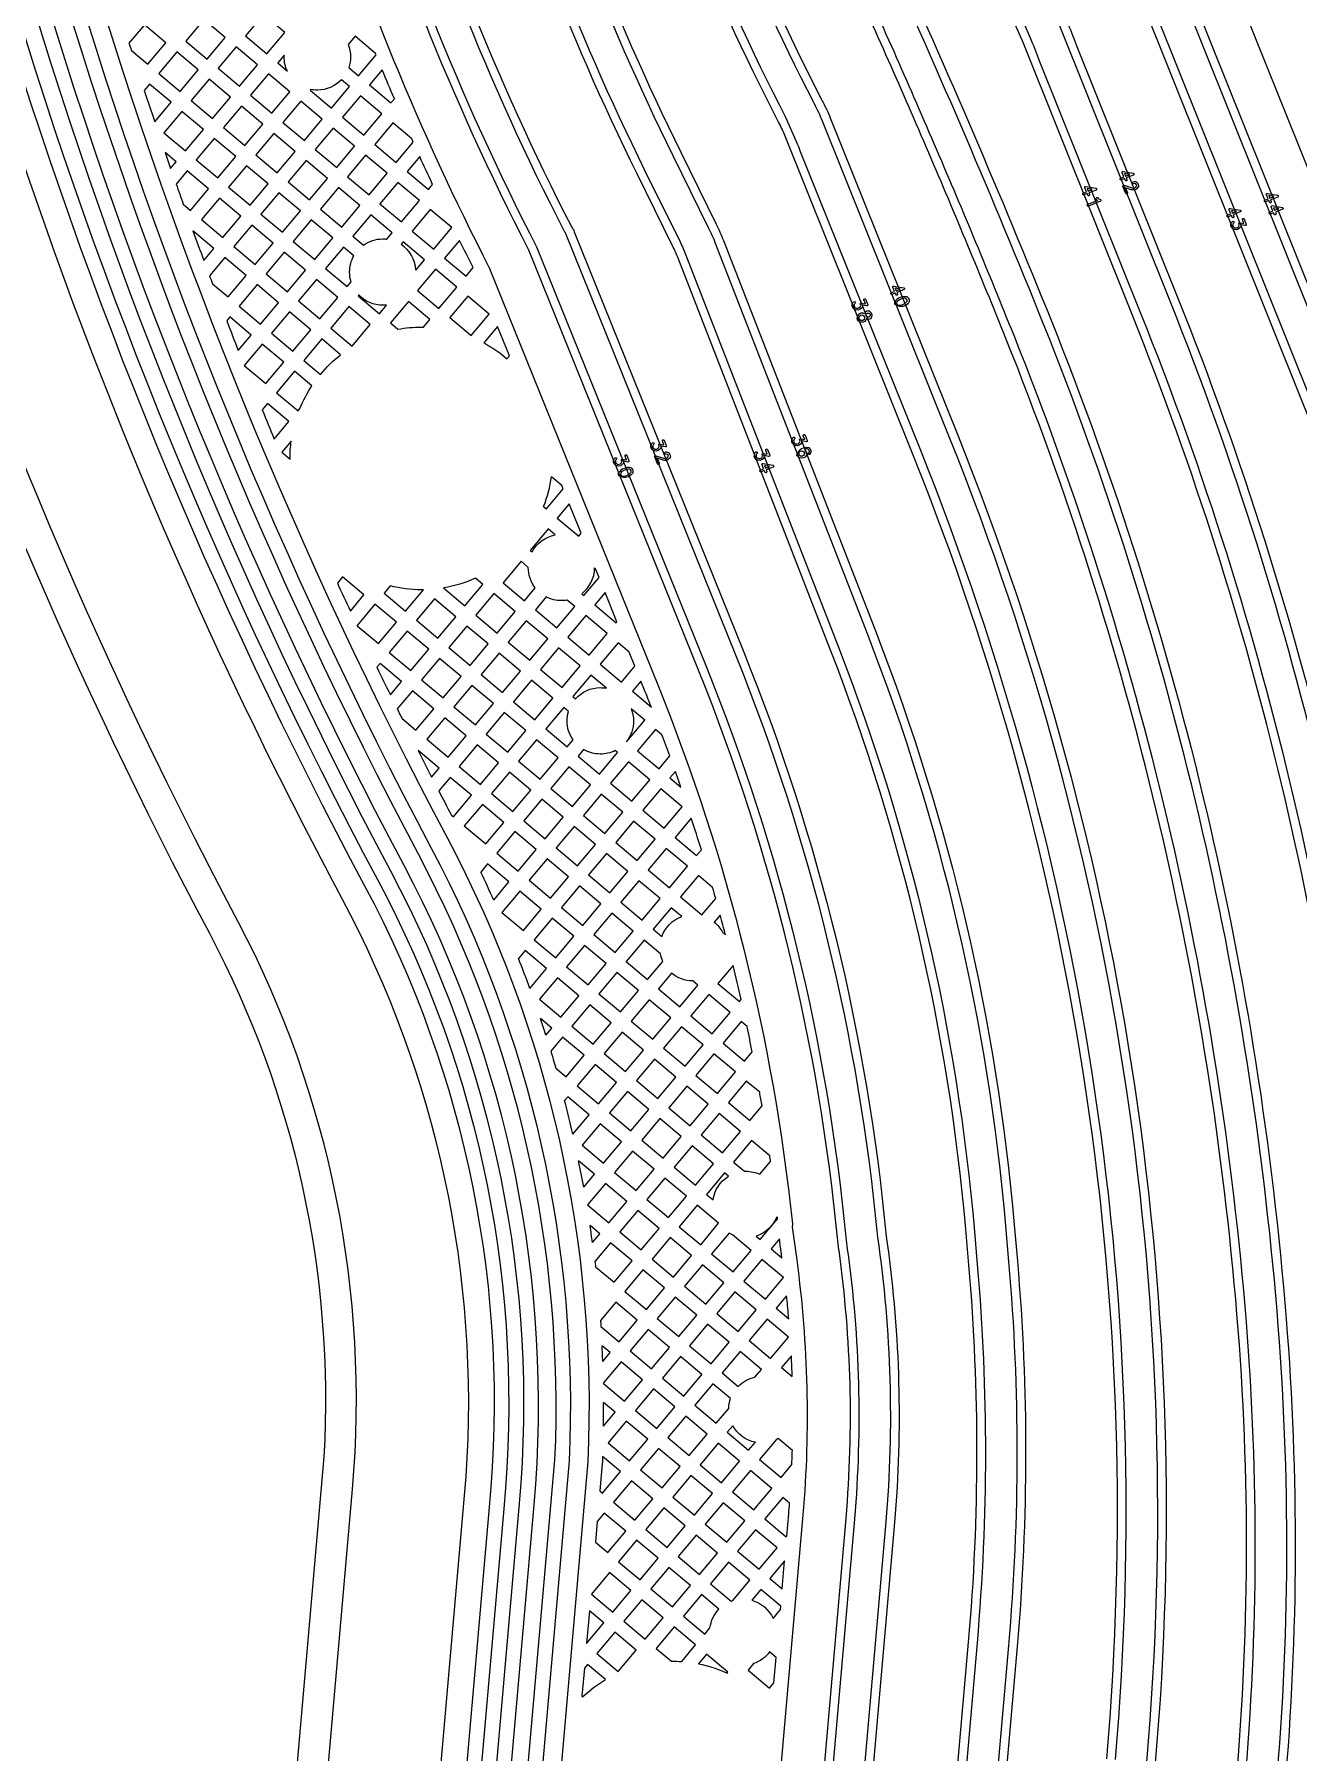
# Model space of a CAD drawing. Extents: x 388 to 686, y 182 to 393.
# Drawn here: x 444.02 to 450.79, y 217.4 to 226.6 of the extents above; entities that cross this region are included whole.
import ezdxf

# ---------------------------------------------------------------- set-up
doc = ezdxf.new("R2010")
doc.units = 0
for name, color, linetype in [('bak_bak_btr2-bcq3156', 8, 'Continuous'), ('biaozhu1', 4, 'Continuous'), ('quyukuang', 5, 'Continuous')]:
    doc.layers.add(name, color=color, linetype=linetype)

msp = doc.modelspace()

# ---------------------------------------------------------------- linework, layer by layer
at = {"layer": 'bak_bak_btr2-bcq3156'}
for p, q in [((445.3553, 226.4887), (445.3205, 226.4472)), ((445.3205, 226.4472), (445.3722, 226.4037)), ((445.8801, 226.4106), (445.8122, 226.3297)), ((446.0807, 225.9464), (446.0132, 225.8659)), ((446.294, 225.4972), (446.2142, 225.4021)), ((446.498, 225.0371), (446.4241, 224.9489)), ((445.3928, 224.4232), (445.3424, 224.3632)), ((445.3424, 224.3632), (445.3866, 224.3261)), ((446.8816, 224.0871), (446.8175, 224.0107)), ((447.0734, 223.6124), (447.0185, 223.5469)), ((447.2651, 223.1376), (447.2195, 223.0833)), ((447.2195, 223.0833), (447.321, 222.9981)), ((447.4497, 222.6542), (447.4205, 222.6195)), ((447.4205, 222.6195), (447.479, 222.5704)), ((447.5349, 222.404), (447.4484, 222.3009)), ((447.6899, 221.8851), (447.658, 221.8471)), ((447.759, 221.616), (447.6773, 221.5187)), ((448.0061, 220.1522), (447.9619, 220.0994)), ((447.9619, 220.0994), (448.0201, 220.0505)), ((448.0451, 219.8469), (447.9897, 219.7809)), ((447.9897, 219.7809), (448.0567, 219.7246)), ((448.0703, 219.5254), (448.0176, 219.4625)), ((448.0176, 219.4625), (448.0751, 219.4142)), ((448.0344, 218.4275), (447.9558, 218.3338)), ((448.0214, 218.2789), (448.0344, 218.4275)), ((447.9558, 218.3338), (448.0214, 218.2789)), ((446.9894, 218.1602), (446.9741, 217.9857))]:
    msp.add_line(p, q, dxfattribs=at)
for points in [[(444.9088, 209.527), (445.7209, 218.811, 0.143733), (445.1109, 221.8463, -0.100607), (442.0912, 232.0472), (441.6118, 237.5266, -0.15063), (444.9187, 252.9078, 0.128354)], [(444.8905, 251.4166, 0.127689), (442.1393, 238.5656), (442.1401, 238.5571, -0.055452), (442.14, 238.5515, 0.010906), (442.2145, 237.4136), (442.692, 231.9557, 0.010952), (442.8158, 230.8264, -0.055662), (442.8169, 230.8209), (442.8176, 230.8125, 0.090213), (445.664, 221.9739, -0.141096), (446.3277, 218.8796), (445.5045, 209.4577, -0.188819)], [(445.6441, 209.4457), (446.4546, 218.7147, 0.147854), (445.7878, 222.0395, -0.10141), (442.8314, 231.9684), (442.354, 237.4253, -0.138488), (444.9956, 251.3138)], [(445.7936, 209.3312), (446.6157, 218.7346, 0.145124), (445.926, 222.1207, -0.100819), (443.0009, 231.9867), (442.5189, 237.4961, -0.140029), (445.1914, 251.3186)], [(445.0638, 251.2797, 0.138488), (442.4299, 237.432), (442.9073, 231.9751, 0.10141), (445.855, 222.0754, -0.147854), (446.5305, 218.7074), (445.72, 209.439, -0.189744)], [(445.2594, 251.2842, 0.140029), (442.5948, 237.5027), (443.0768, 231.9934, 0.100819), (445.9932, 222.1566, -0.145124), (446.6916, 218.7279), (445.8695, 209.3247, -0.065198)], [(447.3759, 251.1685, 0.113402), (444.2211, 238.8221, 0.027518), (444.222, 238.7942), (444.9394, 230.5937, 0.051907), (445.4964, 227.7135, -0.148815), (445.5268, 227.6145, 0.043246), (446.4533, 225.3507, -0.024528), (446.4549, 225.3474), (447.3587, 223.1093, -0.069719), (448.0764, 220.2322, -0.112667), (448.0744, 220.2154), (448.0989, 220.039, -0.054724), (448.1325, 218.6751), (446.894, 204.5153, -0.070425)], [(447.1251, 204.4948), (448.3635, 218.6553, 0.055537), (448.3256, 220.0905, -0.033616), (448.3251, 220.0934), (448.3186, 220.1409, 0.072395), (447.5737, 223.196), (446.6654, 225.4449, -0.09745), (445.1703, 230.614), (444.4528, 238.817, -0.113399), (447.5819, 251.0625, 0.141635)], [(447.6218, 251.0418, 0.113389), (444.4978, 238.8169), (445.2151, 230.6179, 0.097507), (446.7067, 225.4626), (447.6154, 223.2128, -0.072384), (448.3633, 220.1456), (448.37, 220.0983, -0.055601), (448.4083, 218.6514), (447.1699, 204.4906, -0.072979)], [(447.3398, 204.4758), (448.5782, 218.6369, 0.057101), (448.5333, 220.1612, 0.072404), (447.7734, 223.2767), (446.8641, 225.5283, -0.077164), (446.8625, 225.5349, 0.14769), (446.8609, 225.5388, -0.089113), (446.8561, 225.5451, -0.097422), (445.3848, 230.6329), (444.6684, 238.8236, -0.113292), (447.7734, 250.9639, 0.141627)], [(447.8133, 250.9431, 0.113281), (444.7134, 238.8235), (445.4297, 230.6368, 0.09736), (446.8946, 225.5687, -0.142044), (446.9069, 225.5423), (447.8151, 223.2936, -0.072391), (448.578, 220.166), (448.5834, 220.1276, -0.055597), (448.6231, 218.6331), (447.3847, 204.4719, -0.073098)], [(447.8212, 204.3098), (449.0196, 217.9932, 0.043463), (449.0209, 220.0108), (449.0041, 220.203, 0.071104), (448.2807, 223.3031), (447.4642, 225.4018, 0.021783), (447.4344, 225.4689), (447.2442, 225.8542, -0.093085), (445.8949, 230.675), (445.1808, 238.8393, -0.11303), (448.2283, 250.7292, 0.141638)], [(448.2682, 250.7084, 0.113017), (445.2258, 238.8393), (445.9398, 230.6789, 0.093085), (447.2846, 225.8741), (447.4746, 225.4889, -0.021783), (447.5061, 225.4182), (448.3227, 223.3194, -0.071435), (449.0502, 220.1921), (449.0658, 220.0147, -0.043463), (449.0644, 217.9892), (447.866, 204.306, -0.024862)], [(448.0359, 204.2897), (449.2344, 217.9742, 0.043459), (449.2355, 220.029), (449.2186, 220.2228, 0.071086), (448.4816, 223.3815), (447.665, 225.48, 0.021844), (447.6274, 225.5645), (447.4376, 225.9495, -0.0931), (446.1094, 230.6944), (445.3965, 238.8456, -0.112919), (448.4197, 250.6304, 0.141646)], [(448.4596, 250.6096, 0.112906), (445.4415, 238.8456), (446.1543, 230.6983, 0.0931), (447.478, 225.9694), (447.6677, 225.5846, -0.021843), (447.7069, 225.4965), (448.5236, 223.3978, -0.071086), (449.2634, 220.2267), (449.2804, 220.0329, -0.043459), (449.2792, 217.9703), (448.0807, 204.2857, -0.02451)], [(449.7585, 217.3686, 0.117963), (448.7192, 224.3569), (448.0375, 226.0546, 0.02751), (448.0017, 226.13, -0.097594), (446.6639, 230.7515), (445.9544, 238.8622), (445.9706, 239.4547, -0.112622), (448.6437, 249.8481)], [(448.6837, 249.8275, 0.112622), (446.0156, 239.4534), (445.9994, 238.8623), (446.7087, 230.7554, 0.097449), (448.0387, 226.1571), (448.0986, 226.0235, -0.007953), (448.1131, 225.9839, -0.032549), (448.1143, 225.9813), (448.7609, 224.3737, -0.117963), (449.8034, 217.3647)], [(449.9733, 217.35, 0.117962), (448.9192, 224.4374), (448.2372, 226.1356, 0.026169), (448.1937, 226.2279), (448.1899, 226.2357, -0.09744), (446.8784, 230.7702), (446.1701, 238.8686), (446.1861, 239.4489, -0.112621), (448.8352, 249.7494)], [(448.8751, 249.7288, 0.112621), (446.2311, 239.4476), (446.2151, 238.8687), (446.9233, 230.7741, 0.09765), (448.2344, 226.2472, -0.025634), (448.2789, 226.1527), (448.9609, 224.4542, -0.117962), (450.0182, 217.346)], [(443.0704, 249.3275, 0.097311), (441.355, 239.1099), (441.3745, 238.5864, 0.010023), (441.4469, 237.512), (441.9262, 232.0327, 0.010023), (442.0416, 230.962, -0.05498), (442.0427, 230.9566), (442.1132, 230.4431, 0.08538), (444.9547, 221.7878, -0.137068), (445.5676, 218.9853), (444.7283, 209.3658)], [(451.1171, 217.1905, 0.043929), (451.1156, 219.9942, 0.073749), (449.8979, 225.0914), (449.307, 226.5652, 0.022145), (449.2174, 226.7534, -0.021707), (449.2166, 226.7551, -0.015382), (449.216, 226.7561, -0.097444), (448.0281, 230.8632), (447.325, 238.9017), (447.3484, 239.6689, -0.111855), (449.7805, 249.0654)], [(449.8205, 249.0448, 0.111855), (447.3934, 239.6675), (447.37, 238.9016), (448.0729, 230.8671, 0.0975), (449.2571, 226.7745, -0.02217), (449.3485, 226.5825, -0.011362), (449.3937, 226.4685, -0.033458), (449.3946, 226.4657, -0.026298), (449.3955, 226.4636), (449.9397, 225.1081, -0.076279), (451.1752, 219.8185, -0.041114), (451.1619, 217.1865)], [(451.3318, 217.1718, 0.037972), (451.36, 219.6289, -0.037753), (451.3595, 219.6322, 0.003126), (451.3451, 219.8319, -0.038466), (451.3451, 219.8353, 0.076231), (450.0979, 225.1718), (449.5054, 226.6492, 0.022181), (449.4074, 226.8549, -0.097441), (448.2427, 230.8819), (447.5407, 238.9078), (447.5639, 239.6623, -0.111851), (449.9719, 248.9664)], [(450.0118, 248.9458, 0.111851), (447.6089, 239.6609), (447.5857, 238.9077), (448.2875, 230.886, 0.097444), (449.4474, 226.8755, -0.022149), (449.547, 226.6665, -0.011337), (449.5957, 226.5436), (450.1396, 225.1886, -0.076278), (451.3902, 219.8354, -0.038154), (451.3902, 219.832, -0.003022), (451.4042, 219.6385, -0.038483), (451.4046, 219.6352, -0.038023), (451.3767, 217.1678)], [(445.961, 209.3204), (446.8049, 218.9688, 0.133941), (446.0739, 222.211, -0.100538), (443.1793, 231.9937), (442.692, 237.4048, -0.037451), (442.6436, 241.3096)], [(442.7196, 241.3048, 0.038085), (442.7737, 237.3458), (443.2552, 232.0003, 0.100538), (446.1412, 222.2467, -0.134045), (446.8809, 218.9628), (446.0369, 209.3138, -0.194362)], [(446.1383, 209.3051), (446.9828, 218.9601, 0.133976), (446.231, 222.2946, -0.100538), (443.3566, 232.0094), (442.8694, 237.42, -0.037447), (442.8213, 241.2977)], [(448.0834, 240.1531), (448.0438, 238.92), (448.7432, 230.9259, 0.097517), (449.8553, 227.0824, -0.021634), (449.9684, 226.8446, -0.010888), (450.0227, 226.7081, -0.02159), (450.0234, 226.7065), (450.8563, 224.6302, -0.076555), (451.93, 220.0187, -0.035538), (451.93, 220.0156), (451.9306, 220.0083, -0.039385), (451.914, 218.0586), (450.6831, 203.9781, 0.203715), (451.0728, 202.7811, -0.034942), (451.0746, 202.7786, -0.003859), (451.0926, 202.7566), (451.1499, 202.6884, -0.173688), (451.2137, 202.5154, -0.103263), (451.2119, 202.5064), (451.2082, 202.492, -0.367818), (451.2163, 202.4777), (451.2006, 202.3934, -0.05347), (451.1998, 202.3909)], [(450.8531, 203.9635), (452.084, 218.0439, 0.039386), (452.1006, 220.0205, -0.034059), (452.1006, 220.0235), (452.0999, 220.0318, 0.076554), (451.0145, 224.6937), (450.1254, 226.911, 0.021691), (450.0057, 227.1628, -0.09745), (448.913, 230.9406), (448.2145, 238.9262), (448.2537, 240.1476, -0.111455)], [(448.2987, 240.1462), (448.2595, 238.9259), (448.9578, 230.9445, 0.097447), (450.0457, 227.1835, -0.021664), (450.1668, 226.9284, -0.010673), (450.2236, 226.7862), (451.0563, 224.7104, -0.076772), (452.1457, 220.0215, -0.039342), (452.1288, 218.04), (450.8979, 203.9596, 0.198813)], [(446.7229, 239.8677), (446.6942, 238.8825), (447.4011, 230.8029, 0.085375), (448.4108, 226.9705, -0.005717), (448.8471, 225.9844, -0.005714), (449.2607, 224.9891, -0.075665), (450.5045, 219.7059, -0.041885), (450.4956, 217.219), (449.251, 202.9918, -0.086633), (449.1665, 202.6745, -0.013169), (449.1481, 202.6376, -0.055194), (449.1453, 202.6336), (449.1053, 202.5859), (449.1084, 202.5739), (449.1111, 202.5737), (449.0647, 202.0423), (448.8875, 202.0578), (448.934, 202.5892), (448.9414, 202.5885, -0.121558), (448.9457, 202.5928), (449.0672, 202.6669, -0.505162), (449.0862, 202.6591), (449.0914, 202.6392)], [(450.6656, 217.2042, 0.044044), (450.6635, 219.8488, 0.073879), (449.4188, 225.053, 0.011426), (448.5659, 227.0413, -0.085382), (447.5708, 230.8182), (446.8649, 238.8888), (446.8934, 239.8627, -0.112238)], [(446.9384, 239.8614), (446.9099, 238.8886), (447.6157, 230.822, 0.085383), (448.6069, 227.0598, -0.011426), (449.4607, 225.0696, -0.075666), (450.7192, 219.7232, -0.041885), (450.7104, 217.2003)], [(451.1998, 202.3909), (451.2031, 202.3906), (451.1566, 201.8592), (450.9795, 201.8747), (451.026, 202.4061), (451.0314, 202.4056, -0.147166), (451.0367, 202.4106), (451.1561, 202.4704), (451.1686, 202.5187, 0.169435), (451.1154, 202.6595), (451.0362, 202.7547, -0.203066), (450.6383, 203.982), (451.8692, 218.0625, 0.039383), (451.8858, 220.0051), (451.8851, 220.0157, 0.076549), (450.8145, 224.6134), (449.9268, 226.8273, 0.021654), (449.8153, 227.0617, -0.03334), (449.8141, 227.0644, -0.097444), (448.6984, 230.9219), (447.9988, 238.9203)], [(451.1254, 203.9248), (452.3796, 218.273, 0.034548), (452.376, 220.0518, 0.067566), (451.4753, 224.2611, -0.18304), (451.4322, 224.3794, 0.006987), (451.2716, 224.7964), (451.1011, 225.2213, -0.304497), (451.0273, 225.4052), (450.4394, 226.8705, 0.016287), (450.3444, 227.1007, -0.333187), (450.2505, 227.2922, -0.045702), (449.5729, 228.9678, -0.160456), (449.5414, 229.0745, -0.048633), (449.1887, 230.9647), (449.1117, 231.8451, -0.148001), (449.1027, 231.9477), (448.4917, 238.9346)], [(449.0914, 202.6392), (449.1093, 202.6607, 0.0133), (449.1268, 202.6958, -0.026284), (449.1278, 202.6978, 0.085262), (449.2062, 202.9957), (450.4508, 217.2229, 0.044039), (450.449, 219.8293, 0.073888), (449.2189, 224.9725, 0.005713), (448.8057, 225.9667, 0.005716), (448.3698, 226.9518, -0.085375), (447.3563, 230.799), (446.6492, 238.8827)], [(445.3722, 226.4037, -0.11117), (445.3551, 226.4799, -0.012642), (445.3553, 226.4887)], [(445.8122, 226.3297), (445.927, 226.2335), (445.9451, 226.2551, -0.002973), (445.8801, 226.4106)], [(446.0132, 225.8659), (446.128, 225.7695), (446.1501, 225.7958, -0.002925), (446.0807, 225.9464)], [(446.2142, 225.4021), (446.329, 225.3057), (446.3673, 225.3514, -0.00288), (446.294, 225.4972)], [(445.9039, 225.1509, -0.029148), (445.8833, 225.1497, -0.206225), (445.7541, 225.2054), (445.7505, 225.2011)], [(446.4241, 224.9489, -0.053698), (446.5481, 224.8636), (446.5616, 224.8796), (446.498, 225.0371)], [(445.3866, 224.3261, -0.002034), (445.3866, 224.33, -0.03326), (445.3928, 224.4232)], [(446.6722, 223.8376), (446.6822, 223.8292, -0.227896), (446.8059, 223.921)], [(446.1007, 223.6268, -0.004069), (446.0899, 223.6267, -0.06036), (445.922, 223.6471), (445.8898, 223.6087)], [(446.901, 223.0554), (446.9151, 223.0436, -0.213471), (447.0476, 223.1029, -0.048119), (447.0815, 223.0996)], [(447.321, 222.9981, 0.002125), (447.2881, 223.0808), (447.288, 223.0809), (447.2651, 223.1376)], [(447.2136, 222.9888, -0.091936), (447.2254, 222.9251, -0.168248), (447.1873, 222.8151)], [(447.4484, 222.3009), (447.5631, 222.2046), (447.5885, 222.235, 0.004193), (447.5349, 222.404)], [(447.658, 221.8471, -0.098316), (447.7017, 221.7934), (447.7178, 221.7799)], [(447.6773, 221.5187), (447.7922, 221.4223), (447.8017, 221.4336, 0.004428), (447.759, 221.616)], [(448.0201, 220.0505), (448.0177, 220.0676), (448.0176, 220.0681), (448.0135, 220.0982, -0.020309), (448.0132, 220.1012, -0.018499), (448.0127, 220.1038), (448.0061, 220.1522)], [(448.0567, 219.7246, 0.000855), (448.0552, 219.7422), (448.0552, 219.7423, 0.004276), (448.0451, 219.8469)], [(447.0602, 218.9859, -0.001197), (447.0589, 218.9567, -0.034152), (447.0583, 218.9516, -0.028315), (447.0582, 218.9474), (447.0456, 218.8027)], [(446.9494, 217.7029), (446.953, 217.6998, -0.054876), (447.076, 217.7923)]]:
    msp.add_lwpolyline(points, format="xyb", dxfattribs=at)
for points in [[(444.8289, 226.5647), (444.9437, 226.4683), (445.04, 226.583), (444.9252, 226.6794)], [(445.1474, 226.5924), (445.2621, 226.4962), (445.3585, 226.611), (445.2437, 226.7073)], [(444.6837, 226.3916), (444.7985, 226.2952), (444.8948, 226.4099), (444.7799, 226.5063)], [(445.0021, 226.4193), (445.1168, 226.323), (445.2131, 226.4378), (445.0984, 226.534)], [(445.1752, 226.2741), (445.29, 226.1777), (445.3863, 226.2924), (445.2715, 226.3888)], [(444.8569, 226.2462), (444.9716, 226.15), (445.0678, 226.2647), (444.9531, 226.3609)], [(445.03, 226.101), (445.1448, 226.0046), (445.241, 226.1193), (445.1262, 226.2157)], [(445.3484, 226.1287), (445.4632, 226.0323), (445.5595, 226.1471), (445.4447, 226.2435)], [(445.6669, 226.1565), (445.7816, 226.0602), (445.878, 226.1751), (445.7633, 226.2713)], [(444.7116, 226.073), (444.8263, 225.9768), (444.9226, 226.0916), (444.8079, 226.1879)], [(444.8846, 225.9278), (444.9995, 225.8314), (445.0958, 225.9462), (444.981, 226.0426)], [(445.2032, 225.9556), (445.318, 225.8593), (445.4143, 225.9739), (445.2994, 226.0703)], [(445.5216, 225.9833), (445.6363, 225.8871), (445.7326, 226.0019), (445.6179, 226.0981)], [(445.6947, 225.8381), (445.8095, 225.7417), (445.9058, 225.8565), (445.791, 225.9529)], [(445.0578, 225.7824), (445.1727, 225.686), (445.269, 225.8009), (445.1542, 225.8973)], [(445.3764, 225.8103), (445.4911, 225.714), (445.5873, 225.8287), (445.4726, 225.925)], [(445.2311, 225.6371), (445.3458, 225.5408), (445.4421, 225.6556), (445.3274, 225.7519)], [(445.5495, 225.665), (445.6643, 225.5686), (445.7605, 225.6833), (445.6457, 225.7797)], [(445.8679, 225.6927), (445.9827, 225.5963), (446.0791, 225.7112), (445.9642, 225.8075)], [(444.9125, 225.6092), (445.0274, 225.5129), (445.1237, 225.6277), (445.0089, 225.724)], [(446.0411, 225.5474), (446.1558, 225.4511), (446.2521, 225.5659), (446.1374, 225.6622)], [(445.0857, 225.4639), (445.2004, 225.3676), (445.2968, 225.4824), (445.1821, 225.5787)], [(445.4041, 225.4918), (445.519, 225.3954), (445.6153, 225.5103), (445.5005, 225.6066)], [(445.2588, 225.3186), (445.3737, 225.2223), (445.47, 225.3371), (445.3551, 225.4334)], [(445.432, 225.1733), (445.5469, 225.0769), (445.6432, 225.1917), (445.5284, 225.2881)], [(446.069, 225.2291), (446.1838, 225.1327), (446.28, 225.2474), (446.1652, 225.3437)], [(445.1136, 225.1456), (445.2284, 225.0492), (445.3247, 225.1639), (445.2098, 225.2603)], [(446.2422, 225.0837), (446.3569, 224.9874), (446.4531, 225.1021), (446.3384, 225.1984)], [(445.2868, 225.0002), (445.4016, 224.9038), (445.4979, 225.0186), (445.3831, 225.1149)], [(445.6053, 225.0279), (445.72, 224.9317), (445.8163, 225.0465), (445.7016, 225.1427)], [(445.1416, 224.8272), (445.1418, 224.8267), (445.2563, 224.7306), (445.3526, 224.8454), (445.2378, 224.9418)], [(445.7452, 223.4364), (445.7462, 223.4342), (445.8594, 223.3392), (445.9557, 223.454), (445.8408, 223.5503)], [(446.063, 223.4633), (446.1779, 223.367), (446.2742, 223.4818), (446.1594, 223.5782)], [(446.3816, 223.4912), (446.4963, 223.395), (446.5927, 223.5098), (446.478, 223.6061)], [(446.5547, 223.346), (446.6695, 223.2496), (446.7659, 223.3645), (446.651, 223.4608)], [(446.8732, 223.3739), (446.988, 223.2776), (447.0842, 223.3923), (446.9695, 223.4886)], [(445.9178, 223.2903), (446.0326, 223.1939), (446.1289, 223.3086), (446.014, 223.405)], [(446.2362, 223.318), (446.351, 223.2217), (446.4473, 223.3366), (446.3326, 223.4328)], [(446.091, 223.1449), (446.2057, 223.0487), (446.302, 223.1634), (446.1873, 223.2596)], [(446.4093, 223.1728), (446.5242, 223.0764), (446.6205, 223.1912), (446.5057, 223.2876)], [(446.7279, 223.2006), (446.8426, 223.1044), (446.939, 223.2192), (446.8243, 223.3155)], [(447.0463, 223.2286), (447.1612, 223.1323), (447.2328, 223.2176), (447.2023, 223.2932), (447.1426, 223.3433)], [(446.2641, 222.9997), (446.3789, 222.9033), (446.4752, 223.018), (446.3603, 223.1144)], [(446.5825, 223.0274), (446.6973, 222.9312), (446.7936, 223.046), (446.6789, 223.1423)], [(446.1187, 222.8265), (446.2336, 222.7301), (446.33, 222.8449), (446.2151, 222.9413)], [(446.4373, 222.8543), (446.552, 222.7581), (446.6483, 222.8728), (446.5336, 222.969)], [(446.6104, 222.7091), (446.7252, 222.6127), (446.8215, 222.7274), (446.7066, 222.8238)], [(446.292, 222.6811), (446.4067, 222.5849), (446.503, 222.6997), (446.3883, 222.796)], [(447.1021, 222.5915), (447.2168, 222.4952), (447.3131, 222.6101), (447.1984, 222.7063)], [(446.465, 222.5359), (446.5799, 222.4395), (446.6763, 222.5544), (446.5614, 222.6507)], [(446.7836, 222.5637), (446.8985, 222.4674), (446.9947, 222.5821), (446.8799, 222.6785)], [(446.9568, 222.4184), (447.0715, 222.3221), (447.1678, 222.4369), (447.0531, 222.5331)], [(447.2751, 222.4462), (447.39, 222.3499), (447.4864, 222.4647), (447.3715, 222.5611)], [(446.3197, 222.3627), (446.4345, 222.2663), (446.5309, 222.3811), (446.4161, 222.4775)], [(446.6383, 222.3905), (446.7531, 222.2942), (446.8495, 222.409), (446.7346, 222.5054)], [(446.8115, 222.2452), (446.9262, 222.1489), (447.0226, 222.2638), (446.9079, 222.36)], [(447.1299, 222.2732), (447.2448, 222.1768), (447.341, 222.2915), (447.2262, 222.3879)], [(446.4929, 222.2173), (446.6078, 222.1209), (446.7041, 222.2358), (446.5893, 222.3321)], [(446.6661, 222.072), (446.7808, 221.9757), (446.8772, 222.0906), (446.7625, 222.1868)], [(446.9846, 222.0999), (447.0994, 222.0036), (447.1958, 222.1184), (447.0809, 222.2148)], [(447.3031, 222.1278), (447.4178, 222.0316), (447.5141, 222.1463), (447.3994, 222.2425)], [(447.1578, 221.9546), (447.2725, 221.8583), (447.3689, 221.9732), (447.2542, 222.0694)], [(446.5209, 221.8989), (446.6356, 221.8026), (446.7319, 221.9173), (446.6172, 222.0136)], [(446.8392, 221.9267), (446.9541, 221.8304), (447.0504, 221.9452), (446.9356, 222.0416)], [(447.0124, 221.7814), (447.1271, 221.6851), (447.2235, 221.8), (447.1088, 221.8962)], [(446.694, 221.7536), (446.8088, 221.6573), (446.9051, 221.772), (446.7902, 221.8684)], [(446.8672, 221.6083), (446.9819, 221.512), (447.0782, 221.6267), (446.9635, 221.723)], [(446.7219, 221.4351), (446.8366, 221.3388), (446.9329, 221.4537), (446.8182, 221.5499)], [(447.0403, 221.4631), (447.1553, 221.3666), (447.2515, 221.4813), (447.1365, 221.5778)], [(447.2136, 221.3176), (447.3284, 221.2213), (447.4246, 221.336), (447.3099, 221.4323)], [(447.532, 221.3454), (447.6468, 221.2491), (447.7432, 221.3639), (447.6283, 221.4603)], [(446.8949, 221.2898), (447.0099, 221.1934), (447.1063, 221.3082), (446.9913, 221.4047)], [(447.0683, 221.1444), (447.183, 221.0481), (447.2794, 221.163), (447.1647, 221.2592)], [(447.3867, 221.1724), (447.5016, 221.076), (447.5978, 221.1907), (447.483, 221.2871)], [(447.5599, 221.027), (447.6747, 220.9307), (447.7709, 221.0455), (447.6562, 221.1417)], [(446.9229, 220.9712), (447.0377, 220.8749), (447.134, 220.9897), (447.0193, 221.086)], [(447.2414, 220.9991), (447.3562, 220.9028), (447.4526, 221.0176), (447.3377, 221.114)], [(447.4146, 220.8538), (447.5294, 220.7575), (447.6257, 220.8724), (447.511, 220.9686)], [(447.096, 220.8259), (447.2109, 220.7296), (447.3072, 220.8444), (447.1924, 220.9408)], [(447.2693, 220.6806), (447.384, 220.5843), (447.4804, 220.6991), (447.3656, 220.7954)], [(447.5877, 220.7085), (447.7025, 220.6122), (447.7989, 220.727), (447.6841, 220.8234)], [(446.9508, 220.6528), (447.0656, 220.5564), (447.1619, 220.6712), (447.047, 220.7675)], [(447.124, 220.5075), (447.2388, 220.4111), (447.3351, 220.5259), (447.2203, 220.6222)], [(447.4424, 220.5353), (447.5572, 220.439), (447.6535, 220.5538), (447.5388, 220.6501)], [(446.9787, 220.3343), (447.0935, 220.2379), (447.1898, 220.3527), (447.075, 220.4491)], [(447.2972, 220.3621), (447.4119, 220.2658), (447.5082, 220.3806), (447.3934, 220.4769)], [(447.4703, 220.2168), (447.585, 220.1206), (447.681, 220.2351), (447.6802, 220.2363), (447.5666, 220.3316)], [(447.1519, 220.1889), (447.2666, 220.0927), (447.3629, 220.2075), (447.2482, 220.3038)], [(447.325, 220.0437), (447.4397, 219.9474), (447.536, 220.0622), (447.4213, 220.1585)], [(447.8165, 219.9262), (447.9314, 219.8298), (448.0277, 219.9447), (447.9129, 220.041)], [(447.1797, 219.8706), (447.2944, 219.7744), (447.3907, 219.8891), (447.276, 219.9853)], [(447.4981, 219.8985), (447.6129, 219.8021), (447.7092, 219.9168), (447.5944, 220.0132)], [(447.6713, 219.7531), (447.7861, 219.6567), (447.8824, 219.7715), (447.7676, 219.8678)], [(447.3528, 219.7254), (447.4677, 219.629), (447.5639, 219.7437), (447.4491, 219.8401)], [(447.526, 219.58), (447.6409, 219.4836), (447.7371, 219.5984), (447.6223, 219.6947)], [(447.8445, 219.6078), (447.9592, 219.5115), (448.0555, 219.6262), (447.9408, 219.7225)], [(447.2075, 219.5521), (447.3223, 219.4558), (447.4187, 219.5706), (447.3038, 219.667)], [(447.0641, 219.3813), (447.0642, 219.3772), (447.177, 219.2826), (447.2733, 219.3974), (447.1585, 219.4938)], [(447.3807, 219.4068), (447.4955, 219.3104), (447.5919, 219.4253), (447.4771, 219.5216)], [(447.2353, 219.2336), (447.3502, 219.1372), (447.4466, 219.2521), (447.3317, 219.3484)], [(447.09, 219.0604), (447.2048, 218.964), (447.3012, 219.0788), (447.1864, 219.1752)], [(447.4086, 219.0882), (447.5233, 218.992), (447.6196, 219.1068), (447.5049, 219.2031)], [(447.2632, 218.915), (447.3779, 218.8188), (447.4743, 218.9336), (447.3596, 219.0299)], [(447.5816, 218.943), (447.6965, 218.8466), (447.7929, 218.9615), (447.678, 219.0578)], [(447.118, 218.7419), (447.2327, 218.6456), (447.3289, 218.7604), (447.2142, 218.8566)], [(447.4363, 218.7698), (447.5511, 218.6734), (447.6475, 218.7883), (447.5327, 218.8846)], [(447.7549, 218.7976), (447.8697, 218.7013), (447.9661, 218.8161), (447.8512, 218.9125)], [(447.0215, 218.5277), (447.0873, 218.4725), (447.1837, 218.5873), (447.069, 218.6835), (447.0312, 218.6385)], [(447.291, 218.5967), (447.4059, 218.5003), (447.5022, 218.615), (447.3873, 218.7114)], [(447.6095, 218.6244), (447.7244, 218.5281), (447.8207, 218.6429), (447.7059, 218.7393)], [(447.4642, 218.4513), (447.5791, 218.3549), (447.6754, 218.4697), (447.5605, 218.5661)], [(447.7827, 218.4791), (447.8974, 218.3828), (447.9938, 218.4977), (447.8791, 218.5939)], [(447.1457, 218.4235), (447.2606, 218.3271), (447.3569, 218.4419), (447.2421, 218.5383)], [(447.3189, 218.2781), (447.4338, 218.1818), (447.5301, 218.2965), (447.4153, 218.3929)], [(447.0005, 218.2504), (447.1153, 218.154), (447.2116, 218.2687), (447.0967, 218.3651)], [(447.1737, 218.105), (447.2885, 218.0086), (447.3848, 218.1234), (447.27, 218.2198)], [(447.0284, 217.9318), (447.1432, 217.8355), (447.2395, 217.9503), (447.1247, 218.0466)]]:
    msp.add_lwpolyline(points, close=True, dxfattribs=at)
for points in [[(444.5244, 226.5533, 0.000458), (444.5366, 226.515), (444.6253, 226.4406), (444.7215, 226.5553), (444.6068, 226.6515)], [(445.6981, 226.5455, -0.094764), (445.7107, 226.4799, -0.081951), (445.7013, 226.4228), (445.7539, 226.3787), (445.8476, 226.4903), (445.8443, 226.4986), (445.7354, 226.5899)], [(445.4937, 226.3018), (445.6085, 226.2055), (445.7049, 226.3203), (445.6613, 226.3569, -0.204505), (445.5329, 226.3021, -0.050928), (445.497, 226.3058)], [(445.84, 226.0113), (445.9548, 225.9149), (446.046, 226.0236, -0.000459), (446.0385, 226.0403), (445.9363, 226.1261)], [(444.7768, 225.7992, 0.001155), (444.8152, 225.6909), (444.8541, 225.6582), (444.9505, 225.773), (444.8356, 225.8694)], [(445.7227, 225.5197), (445.7796, 225.4719, -0.157053), (445.8833, 225.5053, -0.03097), (445.9052, 225.504), (445.9337, 225.538), (445.8189, 225.6343)], [(444.9553, 225.3084, 0.000516), (444.9719, 225.2645), (445.0552, 225.1945), (445.1515, 225.3093), (445.0368, 225.4055)], [(445.5773, 225.3465), (445.6922, 225.2501), (445.7134, 225.2753, -0.074663), (445.7055, 225.3275, -0.129641), (445.7286, 225.4152), (445.6737, 225.4613)], [(445.9236, 225.0559), (445.964, 225.022, -0.04506), (446.0899, 225.0334, -0.003966), (446.1004, 225.0333), (446.1348, 225.0743), (446.02, 225.1707)], [(445.46, 224.8548), (445.5493, 224.7799, -0.053699), (445.6574, 224.8847), (445.5563, 224.9696)], [(445.3147, 224.6816), (445.4294, 224.5854), (445.4393, 224.5972, -0.048997), (445.5037, 224.7187), (445.411, 224.7965)], [(446.5269, 223.6644), (446.6416, 223.5682), (446.6994, 223.6371, -0.16728), (446.6618, 223.7465), (446.6618, 223.7468), (446.6232, 223.7792)], [(446.2084, 223.6366), (446.3232, 223.5402), (446.4196, 223.655), (446.3792, 223.689, -0.063679), (446.2086, 223.6368)], [(446.7, 223.5192), (446.8149, 223.4228), (446.9111, 223.5376), (446.8708, 223.5714, -0.044179), (446.8396, 223.5687, -0.119584), (446.7581, 223.5884)], [(445.9606, 222.9895, 0.000614), (445.9863, 222.9376), (446.0604, 222.8754), (446.1567, 222.9903), (446.042, 223.0865)], [(446.7556, 222.8822), (446.8705, 222.7858), (446.9019, 222.8232, -0.15369), (446.8698, 222.9251, -0.072617), (446.8772, 222.9759), (446.852, 222.997)], [(447.2474, 222.7647), (447.3621, 222.6684), (447.4199, 222.7373, 0.002881), (447.3777, 222.8511), (447.3438, 222.8795)], [(446.9288, 222.7368), (447.0437, 222.6405), (447.1401, 222.7553), (447.1272, 222.7661, -0.116621), (447.0476, 222.7473, -0.132925), (446.958, 222.7715)], [(446.1826, 222.5508, 0.001464), (446.2506, 222.4207), (446.2613, 222.4116), (446.3577, 222.5265), (446.243, 222.6227)], [(447.4762, 221.9826), (447.5912, 221.8861), (447.6653, 221.9743, 0.00149), (447.6485, 222.0335), (447.5725, 222.0973)], [(447.3309, 221.8094), (447.3772, 221.7705, -0.221985), (447.4833, 221.8772), (447.4272, 221.9242)], [(447.1855, 221.6361), (447.3005, 221.5397), (447.3824, 221.6372, -0.05921), (447.3698, 221.6772), (447.2819, 221.751)], [(447.3589, 221.4907), (447.4736, 221.3944), (447.57, 221.5093), (447.5423, 221.5325, -0.174699), (447.4294, 221.5747)], [(447.7052, 221.2001), (447.8199, 221.1038), (447.8608, 221.1526, 0.003284), (447.8332, 221.2884), (447.8015, 221.3149)], [(446.7827, 221.1561, -0.003578), (446.8092, 221.0666), (446.8646, 221.0201), (446.9609, 221.135), (446.846, 221.2315)], [(447.7331, 220.8818), (447.8479, 220.7854), (447.9134, 220.8635, 0.001778), (447.9009, 220.9364), (447.8293, 220.9965)], [(447.7609, 220.5632), (447.82, 220.5136, -0.010765), (447.8274, 220.5138, -0.107718), (447.9014, 220.4977), (447.9589, 220.5662, 0.0008), (447.9547, 220.5963), (447.8573, 220.6781)], [(447.6156, 220.39), (447.6512, 220.36, -0.223001), (447.7333, 220.4869), (447.7119, 220.5048)], [(447.8817, 220.1667), (447.9035, 220.1484), (447.9968, 220.2596), (447.9961, 220.2664), (447.9923, 220.2695, -0.222998)], [(447.0189, 220.0304, -0.001147), (447.0221, 220.0028), (447.1214, 219.9196), (447.2176, 220.0343), (447.1029, 220.1306)], [(447.6433, 220.0716), (447.7582, 219.9752), (447.8545, 220.09), (447.7548, 220.1737, -0.028586), (447.7368, 220.183)], [(447.049, 219.7148, -0.001278), (447.0511, 219.6833), (447.1491, 219.6011), (447.2455, 219.716), (447.1308, 219.8122)], [(447.6993, 219.4347), (447.786, 219.3619, -0.145581), (447.8747, 219.4108), (447.9102, 219.4531), (447.7955, 219.5494)], [(447.5539, 219.2614), (447.6686, 219.1652), (447.7349, 219.2442, -0.075711), (447.7451, 219.2968), (447.6503, 219.3763)], [(447.727, 219.1162), (447.8418, 219.0198), (447.8778, 219.0627, -0.221639), (447.7567, 219.1516)], [(447.9002, 218.9709), (448.0151, 218.8745), (448.0732, 218.9438, 0.002334), (448.0753, 219.0003), (448.0753, 219.0005, 0.00089), (448.0759, 219.0191), (448.0004, 219.0825, -0.018467), (447.9889, 219.0765)], [(447.9281, 218.6523), (448.0428, 218.556), (448.0459, 218.5598), (448.0566, 218.6814), (448.0566, 218.6816, 0.002276), (448.061, 218.7365), (448.0245, 218.7671)], [(447.6374, 218.3059), (447.7485, 218.2127, -0.013266), (447.7572, 218.2157), (447.8485, 218.3245), (447.7338, 218.4207)], [(447.4922, 218.1328), (447.6069, 218.0365), (447.6345, 218.0695, -0.159009), (447.6821, 218.1689), (447.5885, 218.2475)], [(447.8582, 218.2175, -0.221143), (447.9724, 218.1203), (448.0116, 218.1671), (448.0133, 218.1862), (447.9068, 218.2755)], [(447.3469, 217.9596), (447.429, 217.8907, -0.019325), (447.4832, 217.8891), (447.5579, 217.9782), (447.4432, 218.0744)], [(447.5726, 217.8772, -0.057718), (447.7266, 217.8274), (447.7311, 217.8328), (447.6163, 217.9292)], [(447.8385, 217.8422), (447.9533, 217.7458), (447.9772, 217.7743), (447.9892, 217.9112), (447.9539, 217.9408, -0.152557), (447.8685, 217.878)]]:
    msp.add_lwpolyline(points, format="xyb", close=True, dxfattribs=at)
for points in [[(444.662, 226.1325), (444.7495, 226.2368), (444.6347, 226.3332), (444.6064, 226.2995)], [(444.7475, 225.8829), (444.7773, 225.9184), (444.7179, 225.9682)], [(444.9247, 225.3905), (444.9784, 225.4545), (444.8666, 225.5482)], [(446.0608, 225.3379), (446.1068, 225.3927), (445.9921, 225.489), (445.9812, 225.476)], [(445.7505, 225.2011), (445.8653, 225.1048), (445.9039, 225.1509)], [(445.1097, 224.9077), (445.1794, 224.9908), (445.0646, 225.0872), (445.0475, 225.0668)], [(445.3023, 224.434), (445.3804, 224.527), (445.2657, 224.6233), (445.2377, 224.5899)], [(446.7443, 224.0722), (446.7591, 224.0597), (446.8493, 224.1672), (446.8418, 224.1859), (446.7864, 224.2323)], [(446.8175, 224.0107), (446.9322, 223.9145), (446.9452, 223.9299), (446.8816, 224.0871)], [(446.8059, 223.921), (446.7685, 223.9524), (446.6722, 223.8376)], [(446.9483, 223.6058), (446.9601, 223.5959), (447.0411, 223.6924), (447.0219, 223.7397), (447.0174, 223.7436)], [(445.7096, 223.5125), (445.7824, 223.5993), (445.6676, 223.6957), (445.6401, 223.6629)], [(445.8898, 223.6087), (446.0046, 223.5123), (446.1007, 223.6268)], [(447.0185, 223.5469), (447.1332, 223.4507), (447.1369, 223.4551), (447.0734, 223.6124)], [(445.9238, 223.0642), (445.9837, 223.1355), (445.8688, 223.2319), (445.852, 223.2119)], [(447.0815, 223.0996), (446.9973, 223.1702), (446.901, 223.0554)], [(447.1873, 222.8151), (447.189, 222.8137), (447.2854, 222.9285), (447.2136, 222.9888)], [(446.1447, 222.6242), (446.1846, 222.6717), (446.0724, 222.7658)], [(446.4776, 221.9658), (446.5588, 222.0626), (446.4439, 222.1589), (446.4074, 222.1154)], [(446.6707, 221.4926), (446.7598, 221.5989), (446.645, 221.6953), (446.6099, 221.6534)], [(446.7558, 221.2426), (446.7876, 221.2804), (446.7269, 221.3314)], [(446.9007, 220.7117), (446.9887, 220.8165), (446.874, 220.9128), (446.8568, 220.8923)], [(446.9587, 220.429), (447.0166, 220.4981), (446.9315, 220.5695)], [(447.0058, 220.1333), (447.0445, 220.1795), (446.993, 220.2228)], [(447.0608, 219.496), (447.1001, 219.5428), (447.0572, 219.5788)], [(447.0647, 219.1487), (447.128, 219.2242), (447.0654, 219.2767)], [(447.0456, 218.8027), (447.0596, 218.7909), (447.1559, 218.9056), (447.0602, 218.9859)], [(446.9741, 217.9857), (447.0663, 218.0956), (446.9894, 218.1602)], [(447.076, 217.7923), (446.9794, 217.8734), (446.9625, 217.8534), (446.9494, 217.7029)]]:
    msp.add_lwpolyline(points, dxfattribs=at)
for centre, radius, start, end in [((468.7068, 234.2272), 25.3708, 198.20841, 198.6059), ((468.7067, 234.2273), 25.3708, 198.99809, 199.20204), ((468.7068, 234.2272), 25.3708, 200.004, 200.38361), ((445.8833, 225.3275), 0.1778, 3.34941, 56.60477), ((468.7068, 234.2271), 25.3708, 201.16521, 201.55098), ((468.7068, 234.2272), 25.3708, 202.32482, 202.70602), ((446.0899, 224.33), 0.7033, 338.49375, 352.01322), ((446.8396, 223.7465), 0.1778, 307.70902, 359.06443), ((468.7068, 234.2271), 25.3708, 204.607, 204.9812), ((468.7067, 234.2273), 25.3708, 205.73283, 206.10368), ((468.7067, 234.2274), 25.3708, 206.85682, 207.21594), ((437.4511, 219.1097), 10.6083, 19.03975, 19.51965), ((440.4965, 219.2496), 6.569, 24.42416, 25.86531), ((437.451, 219.1098), 10.6083, 14.57768, 15.16586), ((440.4964, 219.2497), 6.569, 19.96478, 21.46409), ((440.4965, 219.2496), 6.569, 17.66148, 18.47582), ((440.4964, 219.2496), 6.569, 12.85985, 14.48107), ((440.4964, 219.2497), 6.569, 10.34229, 11.59056), ((440.4964, 219.2497), 6.569, 7.73043, 8.51856), ((440.4964, 219.2497), 6.569, 2.14857, 2.87152), ((441.9035, 219.2042), 6.1752, 1.94892, 2.98119), ((440.4964, 219.2498), 6.569, 359.11842, 0.23462)]:
    msp.add_arc(centre, radius, start, end, dxfattribs=at)
at = {"layer": 'biaozhu1'}
for p, q in [((449.8816, 225.85), (449.8539, 225.8547)), ((449.6815, 225.7697), (449.6539, 225.7743)), ((449.657, 225.6905), (449.7094, 225.7116)), ((450.4538, 225.6521), (450.4262, 225.6568)), ((450.6538, 225.7322), (450.6262, 225.7369)), ((450.6799, 225.6672), (450.6522, 225.6719)), ((448.6535, 225.2369), (448.6258, 225.2415)), ((447.9536, 224.2868), (447.926, 224.2918))]:
    msp.add_line(p, q, dxfattribs=at)
for points in [[(449.8331, 225.8305), (449.8501, 225.8374), (449.8413, 225.8592, -0.590298), (449.8468, 225.866), (449.9007, 225.8569, -0.761931), (449.9017, 225.8473), (449.8631, 225.8318), (449.8665, 225.8232, -1), (449.8573, 225.8195), (449.8538, 225.8281), (449.8368, 225.8213, -1)], [(449.6331, 225.7502), (449.6501, 225.757), (449.6413, 225.7788, -0.590298), (449.6468, 225.7857), (449.7007, 225.7766, -0.761931), (449.7017, 225.767), (449.6631, 225.7515), (449.6665, 225.7428, -1), (449.6573, 225.7391), (449.6538, 225.7477), (449.6368, 225.7409, -1)], [(450.6053, 225.7127), (450.6224, 225.7196), (450.6136, 225.7414, -0.590298), (450.6191, 225.7482), (450.673, 225.7391, -0.762189), (450.674, 225.7295), (450.6354, 225.714), (450.6388, 225.7054, -1), (450.6295, 225.7017), (450.6261, 225.7103), (450.6091, 225.7035, -1)], [(450.4053, 225.6326), (450.4223, 225.6395), (450.4136, 225.6613, -0.590298), (450.419, 225.6681), (450.473, 225.659, -0.762189), (450.4739, 225.6494), (450.4353, 225.6339), (450.4388, 225.6253, -1), (450.4295, 225.6216), (450.426, 225.6302), (450.409, 225.6234, -1)], [(450.6314, 225.6478), (450.6484, 225.6546), (450.6397, 225.6764, -0.590298), (450.6451, 225.6833), (450.6991, 225.6741, -0.762189), (450.7, 225.6645), (450.6614, 225.649), (450.6649, 225.6404, -1), (450.6556, 225.6367), (450.6521, 225.6453), (450.6351, 225.6385, -1)], [(448.605, 225.2174), (448.622, 225.2242), (448.6132, 225.2461, -0.587204), (448.6187, 225.2529), (448.6726, 225.2438, -0.75834), (448.6737, 225.2342), (448.635, 225.2187), (448.6385, 225.2101, -1), (448.6292, 225.2063), (448.6257, 225.2149), (448.6087, 225.2081, -1)], [(447.9049, 224.2679), (447.922, 224.2745), (447.9134, 224.2965, -0.591864), (447.9191, 224.3032), (447.9727, 224.2935, -0.764037), (447.9737, 224.284), (447.9349, 224.2688), (447.9383, 224.2602, -1), (447.929, 224.2566), (447.9256, 224.2652), (447.9085, 224.2586, -1)]]:
    msp.add_lwpolyline(points, format="xyb", close=True, dxfattribs=at)
for points in [[(449.8539, 225.8547), (449.8594, 225.8411), (449.8816, 225.85)], [(449.6539, 225.7743), (449.6593, 225.7607), (449.6815, 225.7697)], [(450.4262, 225.6568), (450.4316, 225.6432), (450.4538, 225.6521)], [(450.6262, 225.7369), (450.6316, 225.7233), (450.6538, 225.7322)], [(450.6522, 225.6719), (450.6577, 225.6583), (450.6799, 225.6672)], [(448.6258, 225.2415), (448.6313, 225.228), (448.6535, 225.2369)], [(447.926, 224.2918), (447.9313, 224.2782), (447.9536, 224.2868)]]:
    msp.add_lwpolyline(points, dxfattribs=at)
for points in [[(449.8457, 225.7856, -0.644298), (449.852, 225.7922), (449.8931, 225.7782, 0.342075), (449.9197, 225.7891)], [(449.859, 225.7792), (449.8699, 225.7522, -1), (449.8606, 225.7485), (449.8457, 225.7856)], [(449.9298, 225.7889, -0.421385), (449.8903, 225.7686), (449.859, 225.7792)], [(449.9197, 225.7891, 0.571411), (449.9028, 225.8, -1), (449.8991, 225.8093)], [(449.7031, 225.7163, -1.522855), (449.7137, 225.7207), (449.7254, 225.7167, -0.70204), (449.7256, 225.7073), (449.6607, 225.6813, -1), (449.657, 225.6905)], [(449.7094, 225.7116, -0.075541), (449.7082, 225.7123), (449.7031, 225.7163)], [(450.4228, 225.5854, -0.329258), (450.4254, 225.5917, -0.080101), (450.4263, 225.593), (450.4314, 225.598, -1), (450.4385, 225.591, 0.637635), (450.4463, 225.5639)], [(450.4933, 225.5878), (450.4851, 225.6085, -1), (450.4943, 225.6122), (450.506, 225.583, -0.596955), (450.5004, 225.5762), (450.4783, 225.5805, -0.87289), (450.4229, 225.5762), (450.4228, 225.5854)], [(450.4463, 225.5639, 0.373012), (450.4683, 225.5786), (450.4656, 225.5853, -0.596955), (450.4712, 225.592), (450.4933, 225.5878)], [(448.691, 225.1947, -0.515663), (448.6914, 225.1567, -0.404784), (448.6241, 225.1564, -0.09943), (448.6237, 225.1583), (448.6236, 225.1675)], [(448.3961, 225.1553, -0.334783), (448.3987, 225.1617, -0.085501), (448.3997, 225.163), (448.4047, 225.168, -1), (448.4118, 225.161, 0.637559), (448.4196, 225.1339)], [(448.4666, 225.1578), (448.4583, 225.1785, -1), (448.4676, 225.1822), (448.4793, 225.153, -0.599272), (448.4737, 225.1463), (448.4516, 225.1505, -0.871464), (448.3962, 225.1462), (448.3961, 225.1553)], [(448.4196, 225.1339, 0.372834), (448.4416, 225.1486), (448.4389, 225.1553, -0.599272), (448.4446, 225.162), (448.4666, 225.1578)], [(448.4896, 225.1176, -0.461725), (448.4934, 225.0779, -0.325041), (448.4727, 225.0781, -0.828344), (448.4223, 225.0813)], [(448.6909, 225.1717, 0.506368), (448.6762, 225.1877), (448.6609, 225.1844), (448.6524, 225.181), (448.6391, 225.1728, 0.507597), (448.6396, 225.1511)], [(448.1425, 224.431), (448.1344, 224.4517, -1), (448.1437, 224.4553), (448.1551, 224.4261, -0.595531), (448.1495, 224.4193), (448.1274, 224.4238, -0.842811), (448.0723, 224.4183, -0.095899), (448.072, 224.4202)], [(447.3177, 224.4006, -0.328973), (447.3203, 224.4068, -0.083262), (447.3213, 224.4081), (447.3263, 224.4132, -1), (447.3334, 224.4061, 0.637666), (447.3412, 224.3791)], [(447.3882, 224.4031), (447.3799, 224.4237, -1), (447.3892, 224.4275), (447.4009, 224.3984, -0.601342), (447.3954, 224.3915), (447.3732, 224.3957, -0.873207), (447.3178, 224.3914), (447.3177, 224.4006)], [(447.3412, 224.3791, 0.372989), (447.3632, 224.3938), (447.3605, 224.4005, -0.600648), (447.3662, 224.4072), (447.3882, 224.4031)], [(447.4131, 224.3415, 0.571808), (447.3961, 224.3524, -1), (447.3924, 224.3617)], [(447.9417, 224.3526), (447.9336, 224.3733, -1), (447.9429, 224.377), (447.9543, 224.3477, -0.595531), (447.9486, 224.341), (447.9265, 224.3455, -0.842811), (447.8715, 224.34, -0.095899), (447.8711, 224.3418)], [(447.8799, 224.3635, -1), (447.8869, 224.3564, 0.637852), (447.8944, 224.3292)], [(448.0807, 224.4419, -1), (448.0877, 224.4347, 0.637852), (448.0952, 224.4076)], [(448.0952, 224.4076, 0.372767), (448.1174, 224.422), (448.1148, 224.4287, -0.595531), (448.1204, 224.4354), (448.1425, 224.431)], [(448.17, 224.3518, -1.487468), (448.1667, 224.3626, 0.775669), (448.1414, 224.3762, -0.884688), (448.1183, 224.3325), (448.11, 224.3354, -0.12603), (448.108, 224.3368), (448.1018, 224.3435, -0.236014), (448.0997, 224.3478, -0.099439), (448.0994, 224.3497)], [(447.118, 224.3198, -0.328973), (447.1206, 224.3261, -0.083262), (447.1215, 224.3274), (447.1266, 224.3325, -1), (447.1337, 224.3254, 0.637666), (447.1415, 224.2984)], [(447.1885, 224.3224), (447.1802, 224.343, -1), (447.1895, 224.3467), (447.2012, 224.3177, -0.601342), (447.1957, 224.3108), (447.1735, 224.315, -0.873207), (447.1181, 224.3107), (447.118, 224.3198)], [(447.1415, 224.2984, 0.372989), (447.1635, 224.3131), (447.1608, 224.3198, -0.600648), (447.1665, 224.3265), (447.1885, 224.3224)], [(447.2127, 224.2794, -0.516044), (447.213, 224.2415, -0.323449), (447.1478, 224.2361), (447.1458, 224.2412, -0.100639), (447.1454, 224.2431), (447.1453, 224.2523)], [(447.2125, 224.2566, 0.50669), (447.1978, 224.2726), (447.1825, 224.2692), (447.1741, 224.2658), (447.1608, 224.2576, 0.507799), (447.1613, 224.2359)], [(447.3391, 224.3379, -0.652155), (447.3454, 224.3445), (447.3864, 224.3306, 0.340753), (447.4131, 224.3415)], [(447.3524, 224.3316), (447.3633, 224.3045, -1), (447.354, 224.3008), (447.3391, 224.3379)], [(447.4232, 224.3413, -0.419009), (447.3836, 224.3211), (447.3524, 224.3316)], [(447.8944, 224.3292, 0.372767), (447.9166, 224.3436), (447.9139, 224.3504, -0.595531), (447.9196, 224.3571), (447.9417, 224.3526)]]:
    msp.add_lwpolyline(points, format="xyb", dxfattribs=at)
for centre, radius in [((448.4475, 225.0829), 0.0153), ((448.4816, 225.0972), 0.0111), ((448.1251, 224.3561), 0.0148)]:
    msp.add_circle(centre, radius, dxfattribs=at)
for centre, radius, start, end in [((449.908, 225.7894), 0.0219, 358.88651, 114.12074), ((448.6772, 225.1317), 0.0644, 77.65204, 146.31673), ((448.4485, 225.0821), 0.0261, 58.71746, 181.67107), ((448.481, 225.1002), 0.0194, 63.58048, 167.36515), ((448.6477, 225.205), 0.0545, 261.44066, 322.39498), ((447.4013, 224.3418), 0.0219, 358.62984, 114.22208), ((447.892, 224.346), 0.0213, 124.7312, 191.32476), ((448.0928, 224.4244), 0.0213, 124.7312, 191.32476), ((448.1516, 224.3335), 0.0546, 76.70942, 162.78272), ((448.155, 224.3672), 0.0215, 314.21824, 64.89405), ((447.1988, 224.2165), 0.0644, 77.56651, 146.27344), ((447.1693, 224.2898), 0.0545, 261.51029, 322.46486)]:
    msp.add_arc(centre, radius, start, end, dxfattribs=at)
at = {"layer": 'quyukuang', "const_width": 0.001}
msp.add_lwpolyline([(437.1772, 222.2376), (437.1772, 235.8255), (457.1159, 235.8255), (457.1159, 222.2376)], close=True, dxfattribs=at)

doc.saveas('drawing.dxf')
